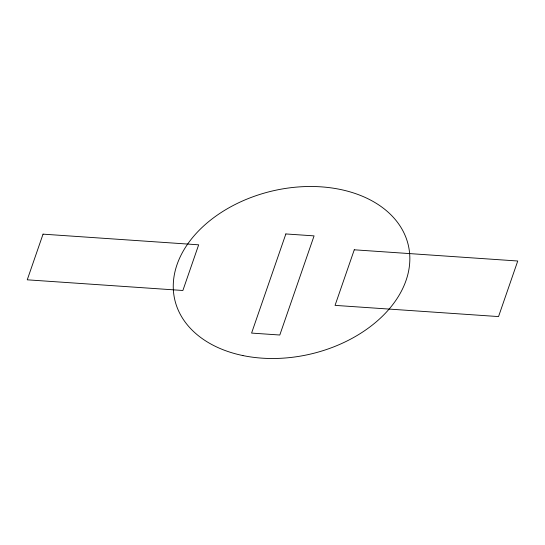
<?xml version="1.0" encoding="UTF-8"?>
<svg xmlns="http://www.w3.org/2000/svg" width="545" height="545" viewBox="0 0 545 545"><rect width="100%" height="100%" fill="white"/><g stroke="black" fill="none" stroke-linecap="round" stroke-linejoin="round"><path stroke-width="0.82" d="M43.041 234.146L27.25 279.817L182.882 290.485L198.666 244.814L43.041 234.146M285.859 233.948L251.586 333.084L279.803 335.018L314.077 235.883L285.859 233.948M354.27 249.801L335.059 305.377L498.539 316.577L517.75 261.007L354.27 249.801M242.934 355.572A119.9 83.739 -13.2 0 0 409.254 250.25A119.9 83.739 -13.2 0 0 222.469 211.678A119.9 83.739 -13.2 0 0 242.934 355.572"/></g></svg>
